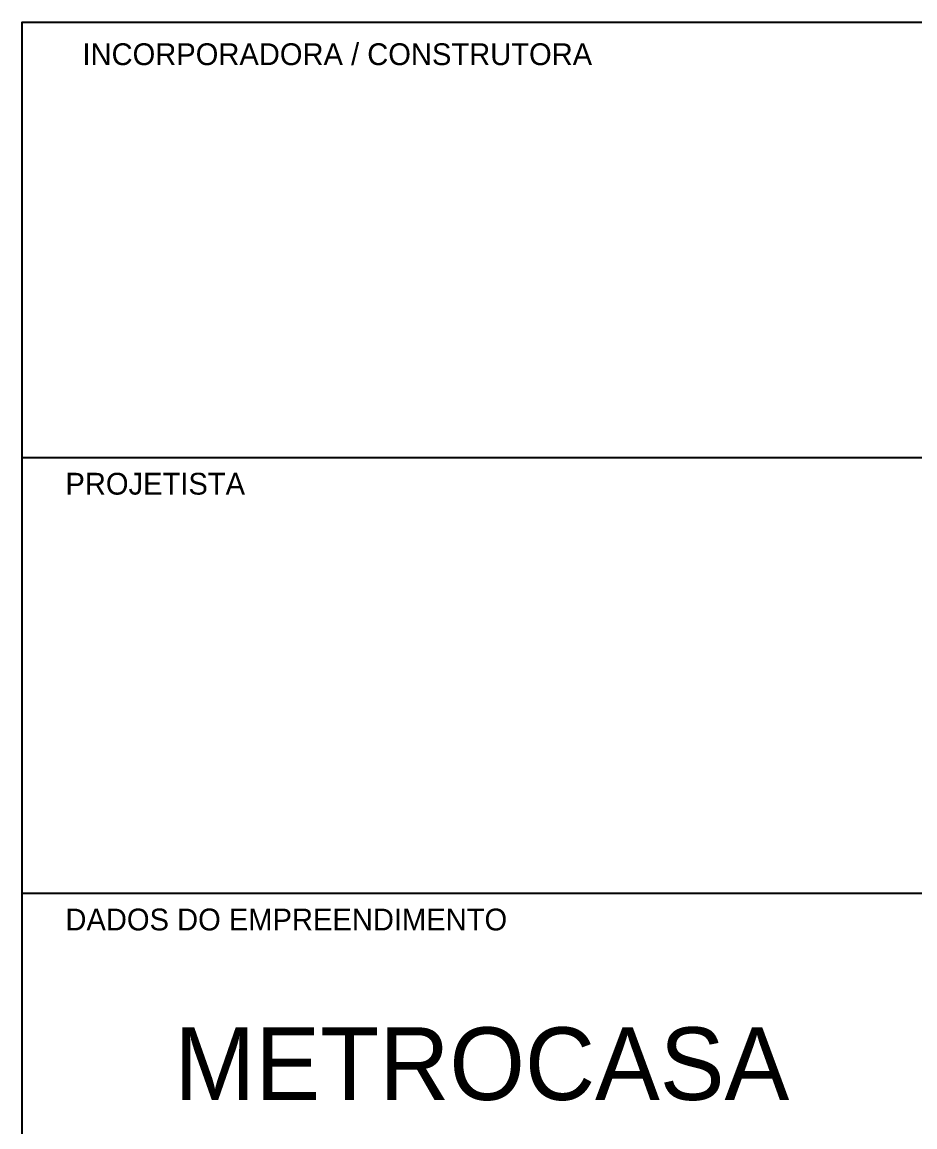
# Model space of a CAD drawing. Extents: x -1.9 to 86.1, y -1.6 to 61.
# Drawn here: x 64.56 to 70.71, y 6.43 to 14.04 of the extents above; entities that cross this region are included whole.
import ezdxf

# ---------------------------------------------------------------- set-up
doc = ezdxf.new("R2010")
doc.units = 0
doc.header["$MEASUREMENT"] = 0
for name, color, linetype in [('ARQ_CAR', 7, 'CONTINUOUS'), ('ARQ_CAR-TXT', 7, 'CONTINUOUS'), ('ARQ_TXT-4', 4, 'CONTINUOUS')]:
    doc.layers.add(name, color=color, linetype=linetype)
doc.styles.add('01-MILLEU', font='GOTHIC.TTF')

msp = doc.modelspace()

# ---------------------------------------------------------------- linework, layer by layer
at = {"layer": 'ARQ_CAR', "color": 5}
msp.add_lwpolyline([(64.5602, 2.04), (64.5602, 14.04), (82.0602, 14.04), (82.0602, 2.04)], close=True, dxfattribs=at)
for points in [[(82.0602, 11.04), (64.5602, 11.04)], [(82.0602, 8.04), (64.5602, 8.04)]]:
    msp.add_lwpolyline(points, dxfattribs=at)

# ---------------------------------------------------------------- texts
at = {"layer": 'ARQ_CAR-TXT', "color": 1, "style": '01-MILLEU'}
for s, p in [('INCORPORADORA / CONSTRUTORA ', (64.976, 13.744)), ('PROJETISTA', (64.8587, 10.7871)), ('DADOS DO EMPREENDIMENTO', (64.8587, 7.7871))]:
    msp.add_text(s, height=0.15, dxfattribs=at).set_placement(p)
at = {"layer": 'ARQ_TXT-4', "style": '01-MILLEU'}
msp.add_attdef('METROCASA', (65.6093, 6.6197), 'CLIENTE', height=0.5, dxfattribs=at)

doc.saveas('drawing.dxf')
